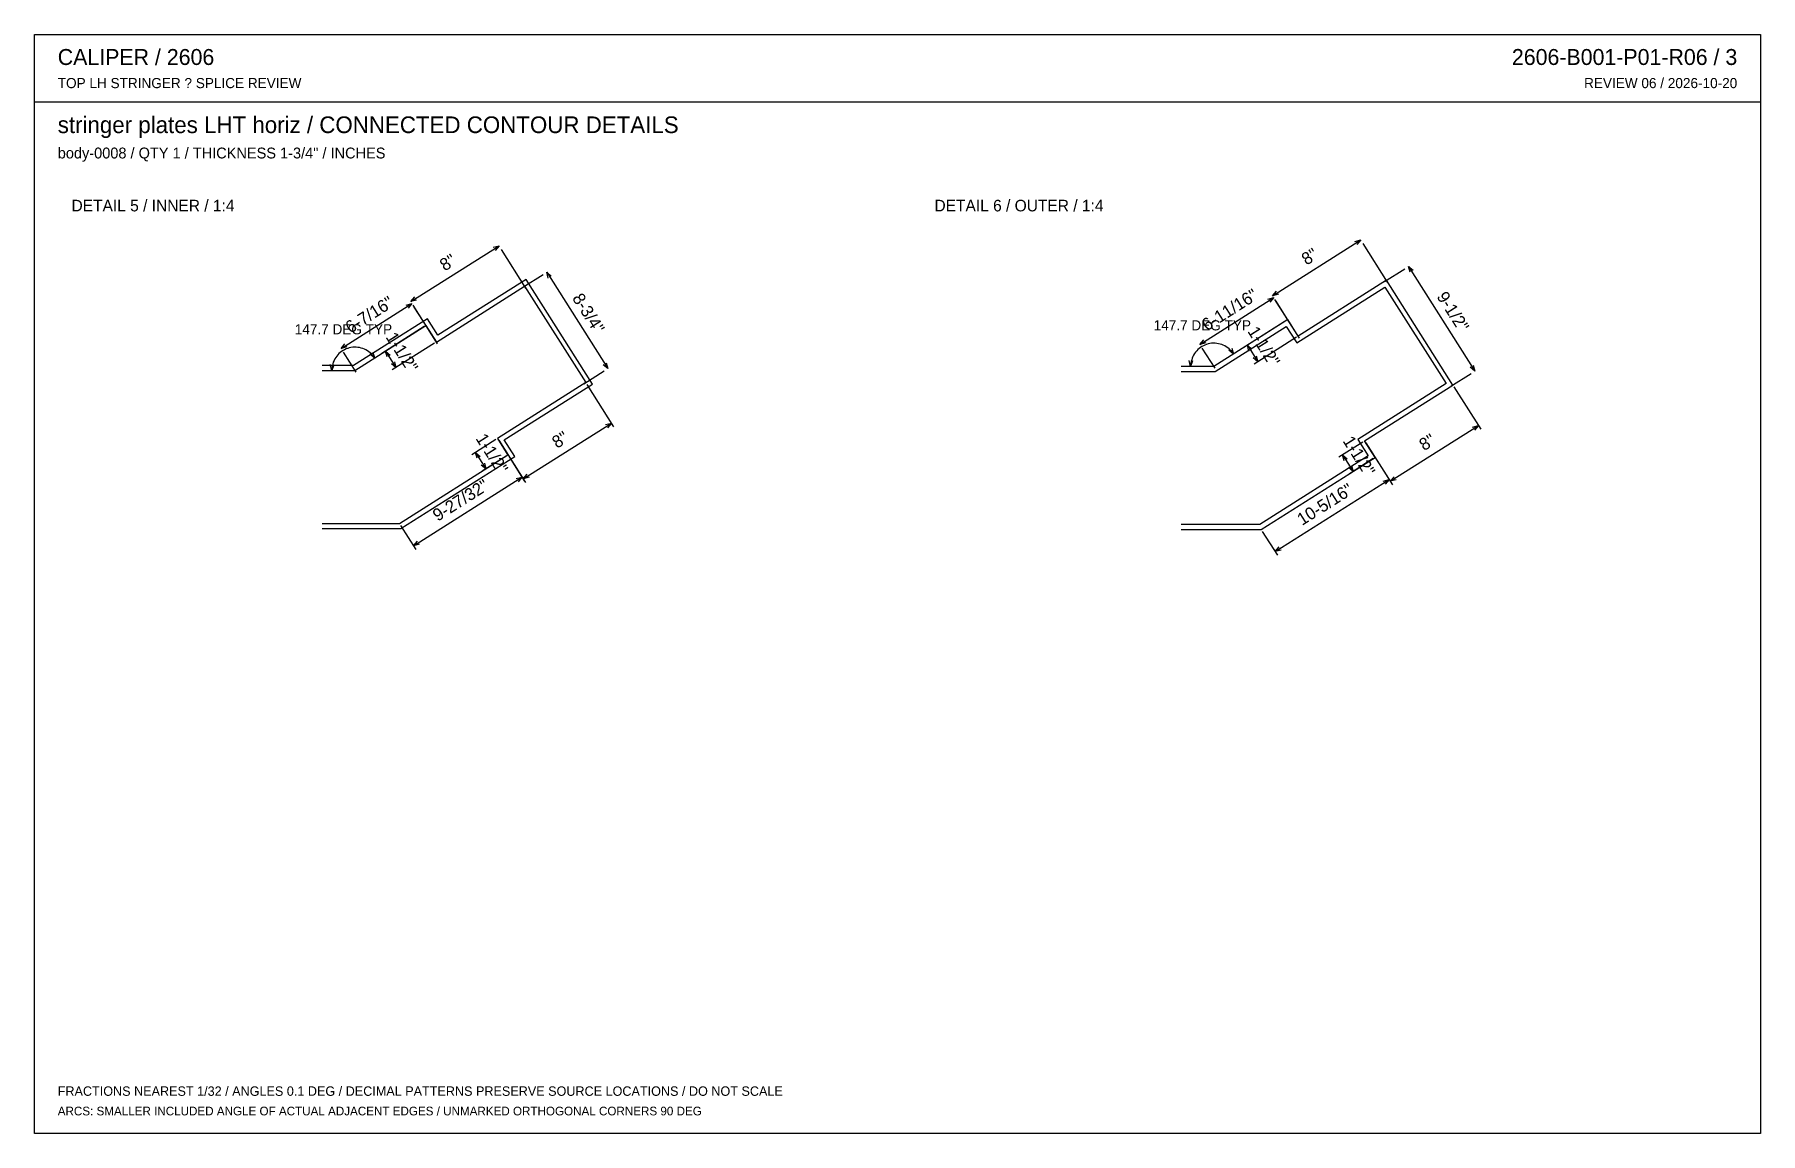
# Model space of a CAD drawing. Header units: inches. Extents: x 0.5 to 33.5, y 0.5 to 21.5.
import ezdxf
from ezdxf.enums import TextEntityAlignment as Align

# ---------------------------------------------------------------- set-up
doc = ezdxf.new("R2010")
doc.units = ezdxf.units.IN
doc.header["$MEASUREMENT"] = 0

msp = doc.modelspace()

# ---------------------------------------------------------------- linework, layer by layer
at = {"layer": 'ANNOTATION'}
for p, q in [((24.185, 16.522), (25.874, 17.592)), ((25.762, 17.562), (25.874, 17.592)), ((25.874, 17.592), (25.799, 17.504)), ((26.387, 16.783), (25.919, 17.522)), ((7.679, 16.411), (9.369, 17.481)), ((9.256, 17.451), (9.369, 17.481)), ((9.369, 17.481), (9.293, 17.392)), ((9.881, 16.671), (9.413, 17.41)), ((9.824, 16.684), (10.211, 16.929)), ((10.282, 16.974), (11.452, 15.126)), ((10.312, 16.861), (10.282, 16.974)), ((10.282, 16.974), (10.37, 16.899)), ((26.33, 16.796), (26.717, 17.041)), ((26.787, 17.085), (28.058, 15.079)), ((26.817, 16.973), (26.787, 17.085)), ((26.787, 17.085), (26.876, 17.01)), ((24.185, 16.522), (24.26, 16.611)), ((24.297, 16.552), (24.185, 16.522)), ((6.342, 15.515), (7.701, 16.376)), ((7.589, 16.345), (7.701, 16.376)), ((7.701, 16.376), (7.626, 16.287)), ((7.679, 16.411), (7.754, 16.5)), ((7.791, 16.441), (7.679, 16.411)), ((8.192, 15.601), (7.724, 16.34)), ((7.991, 15.918), (7.746, 16.305)), ((22.791, 15.591), (24.207, 16.487)), ((24.095, 16.457), (24.207, 16.487)), ((24.207, 16.487), (24.132, 16.398)), ((24.697, 15.713), (24.229, 16.452)), ((24.497, 16.029), (24.252, 16.417)), ((7.934, 15.931), (7.124, 15.418)), ((24.439, 16.042), (23.63, 15.53)), ((6.342, 15.515), (6.417, 15.603)), ((6.454, 15.545), (6.342, 15.515)), ((6.599, 15.537), (6.566, 15.535)), ((6.631, 15.536), (6.599, 15.537)), ((6.664, 15.533), (6.631, 15.536)), ((8.134, 15.614), (7.325, 15.101)), ((22.791, 15.591), (22.867, 15.679)), ((22.904, 15.621), (22.791, 15.591)), ((22.83, 15.549), (22.803, 15.532)), ((22.859, 15.565), (22.83, 15.549)), ((22.889, 15.579), (22.859, 15.565)), ((22.92, 15.59), (22.889, 15.579)), ((22.951, 15.599), (22.92, 15.59)), ((22.983, 15.606), (22.951, 15.599)), ((23.015, 15.611), (22.983, 15.606)), ((23.048, 15.613), (23.015, 15.611)), ((23.081, 15.612), (23.048, 15.613)), ((23.113, 15.609), (23.081, 15.612)), ((23.146, 15.604), (23.113, 15.609)), ((23.177, 15.597), (23.146, 15.604)), ((23.209, 15.587), (23.177, 15.597)), ((23.239, 15.575), (23.209, 15.587)), ((23.268, 15.56), (23.239, 15.575)), ((23.297, 15.544), (23.268, 15.56)), ((23.324, 15.525), (23.297, 15.544)), ((23.7, 15.574), (23.901, 15.257)), ((23.73, 15.462), (23.7, 15.574)), ((23.7, 15.574), (23.789, 15.499)), ((24.64, 15.726), (23.83, 15.213)), ((6.184, 15.221), (6.176, 15.19)), ((6.195, 15.252), (6.184, 15.221)), ((6.208, 15.282), (6.195, 15.252)), ((6.223, 15.311), (6.208, 15.282)), ((6.24, 15.339), (6.223, 15.311)), ((6.259, 15.366), (6.24, 15.339)), ((6.28, 15.391), (6.259, 15.366)), ((6.303, 15.414), (6.28, 15.391)), ((6.327, 15.436), (6.303, 15.414)), ((6.354, 15.456), (6.327, 15.436)), ((6.381, 15.473), (6.354, 15.456)), ((6.41, 15.489), (6.381, 15.473)), ((6.632, 15.057), (6.387, 15.444)), ((6.439, 15.503), (6.41, 15.489)), ((6.47, 15.514), (6.439, 15.503)), ((6.501, 15.523), (6.47, 15.514)), ((6.533, 15.53), (6.501, 15.523)), ((6.566, 15.535), (6.533, 15.53)), ((6.696, 15.528), (6.664, 15.533)), ((6.728, 15.521), (6.696, 15.528)), ((6.759, 15.511), (6.728, 15.521)), ((6.79, 15.499), (6.759, 15.511)), ((6.819, 15.484), (6.79, 15.499)), ((6.847, 15.468), (6.819, 15.484)), ((6.874, 15.449), (6.847, 15.468)), ((6.9, 15.429), (6.874, 15.449)), ((6.985, 15.33), (6.893, 15.402)), ((6.924, 15.407), (6.9, 15.429)), ((6.946, 15.383), (6.924, 15.407)), ((6.966, 15.357), (6.946, 15.383)), ((6.951, 15.441), (6.985, 15.33)), ((6.985, 15.33), (6.966, 15.357)), ((7.194, 15.463), (7.395, 15.146)), ((7.224, 15.35), (7.194, 15.463)), ((7.194, 15.463), (7.283, 15.387)), ((7.395, 15.146), (7.306, 15.221)), ((7.365, 15.258), (7.395, 15.146)), ((11.422, 15.238), (11.452, 15.126)), ((22.614, 15.168), (22.584, 15.281)), ((22.653, 15.278), (22.614, 15.168)), ((22.619, 15.233), (22.616, 15.201)), ((22.625, 15.266), (22.619, 15.233)), ((22.634, 15.297), (22.625, 15.266)), ((22.644, 15.328), (22.634, 15.297)), ((22.657, 15.358), (22.644, 15.328)), ((22.672, 15.387), (22.657, 15.358)), ((22.689, 15.415), (22.672, 15.387)), ((22.709, 15.442), (22.689, 15.415)), ((22.73, 15.467), (22.709, 15.442)), ((22.752, 15.49), (22.73, 15.467)), ((22.777, 15.512), (22.752, 15.49)), ((22.803, 15.532), (22.777, 15.512)), ((23.081, 15.133), (22.836, 15.52)), ((23.349, 15.505), (23.324, 15.525)), ((23.434, 15.406), (23.343, 15.478)), ((23.373, 15.483), (23.349, 15.505)), ((23.395, 15.459), (23.373, 15.483)), ((23.416, 15.433), (23.395, 15.459)), ((23.4, 15.517), (23.434, 15.406)), ((23.434, 15.406), (23.416, 15.433)), ((23.901, 15.257), (23.812, 15.333)), ((23.871, 15.37), (23.901, 15.257)), ((6.165, 15.092), (6.134, 15.205)), ((6.204, 15.202), (6.165, 15.092)), ((6.166, 15.125), (6.165, 15.092)), ((6.17, 15.158), (6.166, 15.125)), ((6.176, 15.19), (6.17, 15.158)), ((10.994, 14.836), (11.381, 15.081)), ((11.452, 15.126), (11.363, 15.201)), ((22.616, 15.201), (22.614, 15.168)), ((27.6, 14.789), (27.988, 15.034)), ((28.058, 15.079), (27.969, 15.154)), ((28.028, 15.191), (28.058, 15.079)), ((11.052, 14.823), (11.564, 14.013)), ((27.658, 14.776), (28.171, 13.967)), ((9.83, 13.014), (11.52, 14.084)), ((11.407, 14.054), (11.52, 14.084)), ((11.52, 14.084), (11.445, 13.995)), ((26.436, 12.967), (28.126, 14.037)), ((28.013, 14.007), (28.126, 14.037)), ((28.126, 14.037), (28.051, 13.948)), ((9.305, 13.766), (8.847, 13.476)), ((9.362, 13.753), (9.875, 12.943)), ((25.911, 13.719), (25.453, 13.429)), ((25.968, 13.706), (26.481, 12.897)), ((8.917, 13.521), (9.118, 13.204)), ((8.947, 13.408), (8.917, 13.521)), ((8.917, 13.521), (9.006, 13.445)), ((9.118, 13.204), (9.029, 13.279)), ((9.505, 13.449), (9.048, 13.159)), ((9.088, 13.316), (9.118, 13.204)), ((9.563, 13.436), (9.852, 12.979)), ((25.523, 13.474), (25.724, 13.157)), ((25.553, 13.361), (25.523, 13.474)), ((25.523, 13.474), (25.612, 13.399)), ((25.724, 13.157), (25.635, 13.232)), ((26.111, 13.402), (25.654, 13.112)), ((25.694, 13.269), (25.724, 13.157)), ((26.169, 13.389), (26.459, 12.932)), ((7.729, 11.732), (9.808, 13.049)), ((9.695, 13.019), (9.808, 13.049)), ((9.808, 13.049), (9.733, 12.96)), ((9.83, 13.014), (9.905, 13.103)), ((9.943, 13.044), (9.83, 13.014)), ((24.233, 11.621), (26.414, 13.002)), ((26.301, 12.972), (26.414, 13.002)), ((26.414, 13.002), (26.339, 12.913)), ((26.436, 12.967), (26.512, 13.056)), ((26.549, 12.997), (26.436, 12.967)), ((7.484, 12.12), (7.773, 11.662)), ((23.987, 12.008), (24.277, 11.55)), ((7.729, 11.732), (7.804, 11.821)), ((7.841, 11.762), (7.729, 11.732)), ((24.233, 11.621), (24.308, 11.71)), ((24.345, 11.651), (24.233, 11.621))]:
    msp.add_line(p, q, dxfattribs=at)
at = {"layer": 'OUTLINE'}
for p, q in [((0.472, 21.528), (33.528, 21.528)), ((0.472, 0.472), (0.472, 21.528)), ((33.528, 21.528), (33.528, 0.472)), ((0.472, 20.236), (33.528, 20.236)), ((8.169, 15.636), (9.859, 16.706)), ((9.888, 16.836), (8.198, 15.766)), ((9.859, 16.706), (11.029, 14.858)), ((11.159, 14.829), (9.888, 16.836)), ((24.646, 15.618), (26.336, 16.689)), ((26.365, 16.818), (24.675, 15.748)), ((26.336, 16.689), (27.506, 14.84)), ((27.636, 14.811), (26.365, 16.818)), ((7.998, 16.082), (6.582, 15.186)), ((6.609, 15.092), (7.969, 15.953)), ((7.969, 15.953), (8.169, 15.636)), ((8.198, 15.766), (7.998, 16.082)), ((24.475, 16.065), (23.059, 15.168)), ((23.086, 15.074), (24.445, 15.935)), ((24.445, 15.935), (24.646, 15.618)), ((24.675, 15.748), (24.475, 16.065)), ((6.582, 15.186), (5.984, 15.186)), ((5.984, 15.092), (6.609, 15.092)), ((23.059, 15.168), (22.434, 15.168)), ((22.434, 15.074), (23.086, 15.074)), ((11.029, 14.858), (9.34, 13.788)), ((9.469, 13.759), (11.159, 14.829)), ((27.506, 14.84), (25.816, 13.77)), ((25.946, 13.741), (27.636, 14.811)), ((9.34, 13.788), (9.54, 13.471)), ((9.67, 13.442), (9.469, 13.759)), ((25.816, 13.77), (26.017, 13.454)), ((26.146, 13.425), (25.946, 13.741)), ((9.54, 13.471), (7.461, 12.155)), ((7.489, 12.061), (9.67, 13.442)), ((26.017, 13.454), (23.938, 12.137)), ((23.965, 12.043), (26.146, 13.425)), ((7.461, 12.155), (5.984, 12.155)), ((5.984, 12.061), (7.489, 12.061)), ((23.938, 12.137), (22.434, 12.137)), ((22.434, 12.043), (23.965, 12.043)), ((33.528, 0.472), (0.472, 0.472))]:
    msp.add_line(p, q, dxfattribs=at)

# ---------------------------------------------------------------- texts
at = {"layer": 'ANNOTATION'}
for s, height, p in [('CALIPER / 2606', 0.30556, (0.917, 20.944)), ('TOP LH STRINGER ? SPLICE REVIEW', 0.19444, (0.917, 20.5)), ('stringer plates LHT horiz / CONNECTED CONTOUR DETAILS', 0.31944, (0.917, 19.639)), ('body-0008 / QTY 1 / THICKNESS 1-3/4" / INCHES', 0.20833, (0.917, 19.153)), ('DETAIL 5 / INNER / 1:4', 0.22222, (1.181, 18.139)), ('DETAIL 6 / OUTER / 1:4', 0.22222, (17.708, 18.139)), ('FRACTIONS NEAREST 1/32 / ANGLES 0.1 DEG / DECIMAL PATTERNS PRESERVE SOURCE LOCATIONS / DO NOT SCALE', 0.18056, (0.917, 1.194)), ('ARCS: SMALLER INCLUDED ANGLE OF ACTUAL ADJACENT EDGES / UNMARKED ORTHOGONAL CORNERS 90 DEG', 0.16667, (0.917, 0.819))]:
    msp.add_text(s, height=height, dxfattribs=at).set_placement(p)
for s, height, p in [('2606-B001-P01-R06 / 3', 0.30556, (33.083, 20.944)), ('REVIEW 06 / 2026-10-20', 0.19444, (33.083, 20.5))]:
    msp.add_text(s, height=height, dxfattribs=at).set_placement(p, align=Align.RIGHT)
for s, rotation, p in [('8"', 32.3446, (8.45, 17.063)), ('8"', 32.3446, (24.955, 17.175)), ('8-3/4"', -57.6554, (10.984, 16.124)), ('6-11/16"', 32.3446, (23.425, 16.156)), ('9-1/2"', -57.6554, (27.54, 16.156)), ('6-7/16"', 32.3446, (6.947, 16.062)), ('1-1/2"', -57.6554, (23.918, 15.49)), ('1-1/2"', -57.6554, (7.412, 15.379)), ('8"', 32.3446, (10.601, 13.666)), ('8"', 32.3446, (27.207, 13.619)), ('1-1/2"', -57.6554, (9.135, 13.437)), ('1-1/2"', -57.6554, (25.741, 13.39)), ('9-27/32"', 32.3446, (8.694, 12.508)), ('10-5/16"', 32.3446, (25.249, 12.429))]:
    msp.add_text(s, height=0.2361, rotation=rotation, dxfattribs=at).set_placement(p, align=Align.CENTER)
for p in [(6.389, 15.783), (22.838, 15.859)]:
    msp.add_text('147.7 DEG TYP', height=0.19444, dxfattribs=at).set_placement(p, align=Align.CENTER)

doc.saveas('drawing.dxf')
